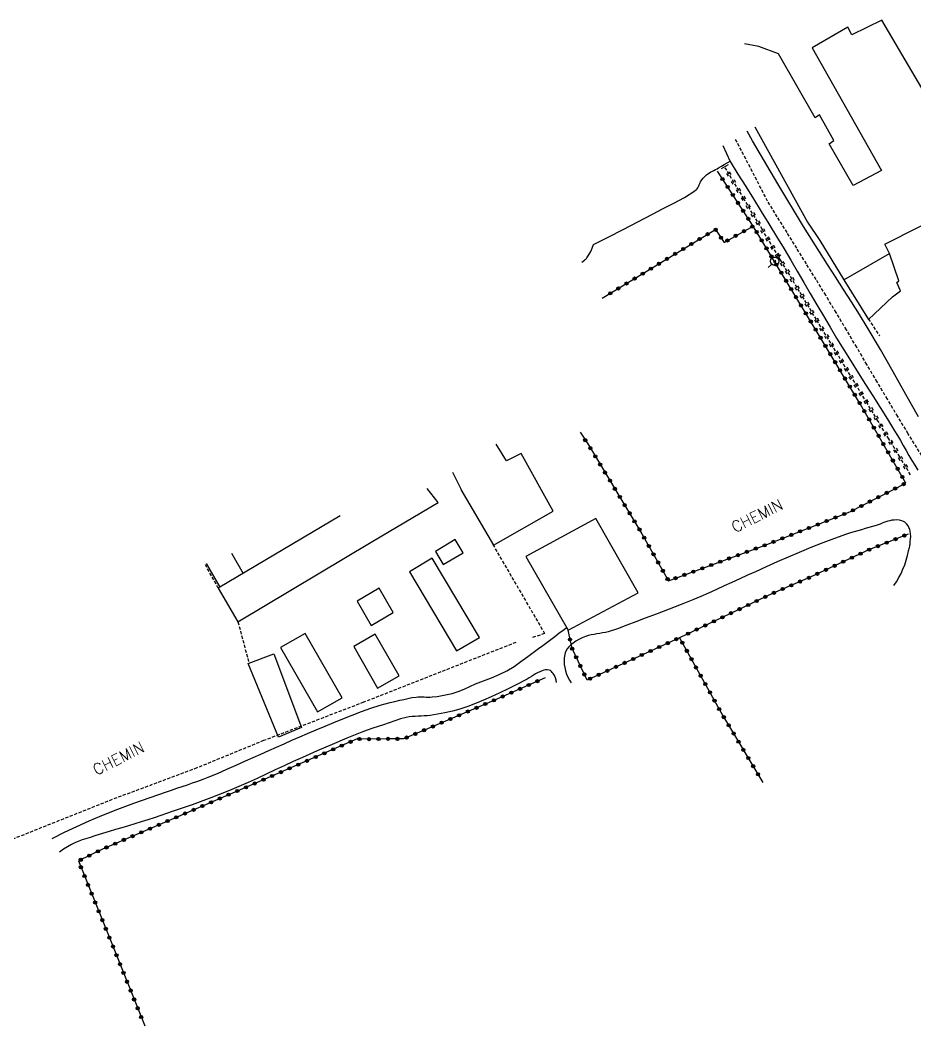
# Model space of a CAD drawing. Header units: millimetres. Extents: x 174000 to 175000, y 130000 to 130858.
# Drawn here: x 174231.7 to 174373, y 130699 to 130857.9 of the extents above; entities that cross this region are included whole.
import ezdxf

# ---------------------------------------------------------------- set-up
doc = ezdxf.new("R2010")
doc.units = ezdxf.units.MM
doc.linetypes.add('DASHED', pattern=[0.75, 0.5, -0.25])
doc.layers.get('0').update_dxf_attribs({"linetype": 'CONTINUOUS'})
for name, color, linetype in [('W0001', 6, 'DASHED'), ('W0008', 7, 'CONTINUOUS'), ('W0017', 7, 'CONTINUOUS'), ('W0071', 7, 'CONTINUOUS'), ('W0104', 1, 'CONTINUOUS'), ('W0112', 1, 'DASHED'), ('W0120', 7, 'CONTINUOUS'), ('W0220', 5, 'DASHED'), ('W0323', 7, 'CONTINUOUS'), ('W0473', 7, 'CONTINUOUS'), ('W0989', 7, 'CONTINUOUS')]:
    doc.layers.add(name, color=color, linetype=linetype)
doc.styles.get("Standard").update_dxf_attribs({"font": 'romans.shx', "width": 0.85})

# ---------------------------------------------------------------- blocks, each defined once
blk = doc.blocks.new('T473')
for p, q in [((-0.166667, 0.166667), (0.166667, -0.166667)), ((-0.166667, -0.166667), (0.166667, 0.166667)), ((0.500001, 0.500001), (1.000002, 1.000002)), ((-1.000002, -1.000002), (-0.500001, -0.500001))]:
    blk.add_line(p, q)
blk.add_ellipse((0, 0), major_axis=(0.471405, 0.471405), ratio=1, start_param=5.4977871438, end_param=11.780972451)
blk = doc.blocks.new('t323o')
at = {"color": 0, "linetype": 'Continuous'}
for radius in [0.25, 0.15]:
    blk.add_circle((0, 0), radius, dxfattribs=at)
blk = doc.blocks.new('t220o')
at = {"color": 0, "linetype": 'Continuous'}
for p, q in [((-0.25, 0.25), (0.25, 0.25)), ((-0.25, -0.25), (0.25, -0.25))]:
    blk.add_line(p, q, dxfattribs=at)

msp = doc.modelspace()

# ---------------------------------------------------------------- linework, layer by layer
at = {"layer": 'W0001'}
msp.add_lwpolyline([(174374.04, 130789.12), (174371.91, 130792.57), (174370.26, 130795.29), (174368.62, 130798.02), (174367, 130800.75), (174365.38, 130803.49), (174363.77, 130806.23), (174362.15, 130808.97), (174360.52, 130811.7), (174358.88, 130814.43), (174357.37, 130816.92), (174355.84, 130819.4), (174354.31, 130821.87), (174352.77, 130824.34), (174351.24, 130826.81), (174349.71, 130829.29), (174344.57, 130839.22)], dxfattribs=at)
at = {"layer": 'W0008'}
for points in [[(174373.55, 130795.24), (174371.54, 130798.78), (174369.54, 130802.33), (174367.51, 130805.87), (174365.44, 130809.37), (174364.21, 130811.38), (174362.96, 130813.37), (174361.7, 130815.36), (174360.42, 130817.34), (174359.15, 130819.31), (174357.88, 130821.29), (174356.62, 130823.28), (174355.39, 130825.29), (174351.33, 130832.04), (174347.34, 130838.84), (174346.5, 130840.36)], [(174342.64, 130838.07), (174343.82, 130835.55), (174345.03, 130833.58), (174346.25, 130831.61), (174347.47, 130829.65), (174348.68, 130827.68), (174349.9, 130825.71), (174351.1, 130823.73), (174352.3, 130821.75), (174353.35, 130820), (174354.39, 130818.23), (174355.42, 130816.47), (174356.45, 130814.7), (174357.48, 130812.93), (174358.52, 130811.16), (174359.56, 130809.4), (174360.61, 130807.65), (174361.74, 130805.81), (174362.88, 130803.99), (174364.03, 130802.16), (174365.18, 130800.35), (174366.34, 130798.53), (174367.49, 130796.7), (174368.62, 130794.88), (174369.75, 130793.04), (174370.21, 130792.27), (174370.67, 130791.49), (174371.12, 130790.71), (174371.57, 130789.92), (174372.03, 130789.14), (174372.48, 130788.36), (174372.94, 130787.58), (174373.41, 130786.81)]]:
    msp.add_lwpolyline(points, dxfattribs=at)
at = {"layer": 'W0017'}
for points in [[(174322.21, 130822.45), (174324.55, 130823.63), (174326.88, 130824.82), (174329.2, 130826.03), (174331.51, 130827.25), (174333.21, 130828.12), (174334.92, 130828.97), (174336.6, 130829.89), (174338.2, 130830.94), (174338.33, 130831.04), (174338.46, 130831.15), (174338.58, 130831.26), (174338.69, 130831.4), (174338.76, 130831.51), (174338.81, 130831.62), (174338.87, 130831.74), (174338.91, 130831.87), (174338.95, 130831.99), (174339, 130832.11), (174339.06, 130832.23), (174339.12, 130832.34), (174339.33, 130832.64), (174339.55, 130832.93), (174339.8, 130833.21), (174340.07, 130833.46), (174340.28, 130833.62), (174340.51, 130833.77), (174340.75, 130833.91), (174340.99, 130834.04), (174341.24, 130834.16), (174341.48, 130834.29), (174341.72, 130834.41), (174341.96, 130834.55), (174342.41, 130834.81), (174342.87, 130835.08), (174343.32, 130835.35), (174343.78, 130835.63)], [(174320.35, 130819.65), (174320.8, 130819.98), (174320.9, 130820.06), (174321, 130820.14), (174321.09, 130820.23), (174321.17, 130820.32), (174321.5, 130820.82), (174321.79, 130821.34), (174322.02, 130821.89), (174322.21, 130822.45)]]:
    msp.add_lwpolyline(points, dxfattribs=at)
at = {"layer": 'W0071'}
for points in [[(174369.63, 130768.59), (174370.04, 130769.2), (174370.42, 130769.84), (174370.77, 130770.49), (174371.08, 130771.16), (174371.36, 130771.87), (174371.59, 130772.6), (174371.79, 130773.33), (174371.98, 130774.07), (174372.02, 130774.25), (174372.06, 130774.43), (174372.1, 130774.61), (174372.14, 130774.79), (174372.17, 130774.97), (174372.2, 130775.15), (174372.23, 130775.34), (174372.24, 130775.52), (174372.28, 130775.94), (174372.3, 130776.35), (174372.29, 130776.78), (174372.22, 130777.19), (174372.14, 130777.48), (174372.03, 130777.75), (174371.89, 130778.02), (174371.71, 130778.26), (174371.54, 130778.44), (174371.35, 130778.59), (174371.14, 130778.72), (174370.91, 130778.82), (174370.52, 130778.91), (174370.11, 130778.95), (174369.71, 130778.93), (174369.31, 130778.89), (174368.99, 130778.83), (174368.68, 130778.75), (174368.37, 130778.65), (174368.07, 130778.54), (174367.77, 130778.42), (174367.47, 130778.3), (174367.17, 130778.19), (174366.87, 130778.09), (174366.28, 130777.91), (174365.7, 130777.74), (174365.11, 130777.58), (174364.52, 130777.41), (174363.94, 130777.25), (174363.35, 130777.08), (174362.77, 130776.9), (174362.19, 130776.71), (174360.29, 130776.04), (174358.41, 130775.33), (174356.54, 130774.59), (174354.68, 130773.82), (174352.94, 130773.09), (174351.21, 130772.32), (174349.49, 130771.55), (174347.77, 130770.77), (174346.54, 130770.22), (174345.31, 130769.66), (174344.08, 130769.09), (174342.86, 130768.52), (174341.63, 130767.96), (174340.39, 130767.41), (174339.15, 130766.87), (174337.91, 130766.34), (174336.03, 130765.58), (174334.14, 130764.85), (174332.25, 130764.14), (174330.35, 130763.43), (174328.91, 130762.87), (174327.47, 130762.31), (174326.01, 130761.77), (174324.54, 130761.3), (174324.09, 130761.19), (174323.65, 130761.1), (174323.2, 130761.02), (174322.75, 130760.95), (174322.3, 130760.88), (174321.85, 130760.8), (174321.41, 130760.69), (174320.97, 130760.55), (174320.44, 130760.33), (174319.91, 130760.08), (174319.41, 130759.79), (174318.94, 130759.46), (174318.63, 130759.2), (174318.33, 130758.91), (174318.07, 130758.59), (174317.85, 130758.24), (174317.73, 130757.98), (174317.66, 130757.71), (174317.61, 130757.43), (174317.58, 130757.15), (174317.57, 130756.64), (174317.6, 130756.13), (174317.68, 130755.62), (174317.8, 130755.12), (174317.96, 130754.61), (174318.17, 130754.12), (174318.41, 130753.65), (174318.7, 130753.21)], [(174236.75, 130728.66), (174238.67, 130729.62), (174240.61, 130730.55), (174242.57, 130731.43), (174244.55, 130732.27), (174247.08, 130733.27), (174249.64, 130734.2), (174252.21, 130735.1), (174254.78, 130736), (174255.6, 130736.29), (174256.43, 130736.57), (174257.25, 130736.85), (174258.08, 130737.13), (174258.91, 130737.41), (174259.73, 130737.69), (174260.55, 130737.99), (174261.37, 130738.3), (174262.85, 130738.92), (174264.32, 130739.57), (174265.79, 130740.24), (174267.26, 130740.9), (174268.48, 130741.44), (174269.7, 130741.98), (174270.92, 130742.52), (174272.14, 130743.07), (174273.37, 130743.61), (174274.59, 130744.15), (174275.82, 130744.68), (174277.04, 130745.21), (174278.44, 130745.8), (174279.83, 130746.39), (174281.23, 130746.97), (174282.64, 130747.54), (174284.11, 130748.11), (174285.58, 130748.67), (174287.06, 130749.2), (174288.55, 130749.69), (174289.32, 130749.91), (174290.08, 130750.11), (174290.86, 130750.29), (174291.63, 130750.47), (174292.27, 130750.61), (174292.91, 130750.76), (174293.55, 130750.89), (174294.2, 130750.98), (174294.51, 130751), (174294.83, 130751.01), (174295.14, 130751), (174295.46, 130750.99), (174295.77, 130750.98), (174296.09, 130750.98), (174296.4, 130750.98), (174296.72, 130751), (174297.53, 130751.09), (174298.33, 130751.2), (174299.13, 130751.36), (174299.92, 130751.56), (174300.86, 130751.87), (174301.78, 130752.24), (174302.69, 130752.65), (174303.6, 130753.04), (174304.84, 130753.53), (174306.09, 130754.01), (174307.32, 130754.52), (174308.52, 130755.12), (174309.66, 130755.81), (174310.76, 130756.57), (174311.83, 130757.36), (174312.9, 130758.15), (174313.55, 130758.62), (174314.2, 130759.1), (174314.84, 130759.59), (174315.48, 130760.07), (174316.12, 130760.56), (174316.76, 130761.05), (174317.4, 130761.54), (174318.04, 130762.02)], [(174316.37, 130753.3), (174316.3, 130753.67), (174316.19, 130754.02), (174316.03, 130754.36), (174315.84, 130754.68), (174315.71, 130754.85), (174315.57, 130755.01), (174315.4, 130755.15), (174315.21, 130755.24), (174314.92, 130755.29), (174314.63, 130755.27), (174314.35, 130755.2), (174314.09, 130755.12), (174313.73, 130754.98), (174313.38, 130754.82), (174313.05, 130754.63), (174312.72, 130754.42), (174312.4, 130754.21), (174312.08, 130754), (174311.76, 130753.8), (174311.43, 130753.62), (174310.1, 130752.94), (174308.76, 130752.27), (174307.41, 130751.64), (174306.05, 130751.02), (174304.82, 130750.5), (174303.59, 130749.98), (174302.35, 130749.5), (174301.08, 130749.09), (174299.93, 130748.77), (174298.76, 130748.51), (174297.58, 130748.28), (174296.4, 130748.09), (174295.94, 130748.03), (174295.47, 130747.99), (174295, 130747.97), (174294.53, 130747.95), (174294.05, 130747.92), (174293.58, 130747.89), (174293.11, 130747.83), (174292.65, 130747.75), (174291.73, 130747.53), (174290.84, 130747.24), (174289.95, 130746.92), (174289.06, 130746.61), (174288.2, 130746.33), (174287.35, 130746.04), (174286.49, 130745.74), (174285.65, 130745.43), (174283.27, 130744.48), (174280.92, 130743.48), (174278.58, 130742.46), (174276.24, 130741.43), (174274.81, 130740.79), (174273.37, 130740.13), (174271.95, 130739.47), (174270.52, 130738.8), (174269.09, 130738.14), (174267.66, 130737.48), (174266.21, 130736.85), (174264.76, 130736.24), (174261.81, 130735.08), (174258.83, 130733.98), (174255.84, 130732.93), (174252.84, 130731.91), (174251.83, 130731.58), (174250.81, 130731.26), (174249.79, 130730.95), (174248.77, 130730.64), (174247.75, 130730.34), (174246.73, 130730.04), (174245.71, 130729.73), (174244.7, 130729.41), (174243.63, 130729.09), (174242.55, 130728.77), (174241.48, 130728.43), (174240.43, 130728.01), (174239.77, 130727.68), (174239.13, 130727.32), (174238.51, 130726.93), (174237.91, 130726.5)]]:
    msp.add_lwpolyline(points, dxfattribs=at)
at = {"layer": 'W0104'}
for points in [[(174361.72, 130816.86), (174368.95, 130821.05), (174368.24, 130822.48), (174378.75, 130827.84), (174383.7, 130830.77), (174367.76, 130857.89), (174363.02, 130855.54), (174362.38, 130856.79), (174356.74, 130853.52), (174367.7, 130834.16), (174363.22, 130831.79), (174359.41, 130838.36), (174360.15, 130838.87), (174357.92, 130842.92), (174357.21, 130842.48), (174351.4, 130852.55), (174348.32, 130853.72), (174346.07, 130854.13), (174346.07, 130854.13)], [(174347.67, 130841.05), (174356.02, 130826)], [(174356.02, 130826), (174357.94, 130823.1)], [(174357.94, 130823.1), (174361.72, 130816.86)], [(174361.72, 130816.86), (174365.65, 130810.6), (174369.42, 130814.16), (174370.7, 130815.15), (174370.09, 130816.45), (174370.45, 130816.73), (174368.95, 130821.05)], [(174306.41, 130774.99), (174315.86, 130780.32), (174310.77, 130789.45), (174308.49, 130788.27), (174306.82, 130790.9)], [(174299.95, 130786.5), (174301.3, 130783.76), (174301.27, 130783.74), (174306.41, 130774.99)], [(174266.07, 130762.85), (174287.12, 130775.45), (174297.66, 130781.68), (174295.97, 130783.94)], [(174282.21, 130779.59), (174262.97, 130768.16), (174266.07, 130762.85)], [(174265.07, 130773.71), (174266.91, 130770.5)], [(174263.28, 130768.34), (174261.08, 130772.06)]]:
    msp.add_lwpolyline(points, dxfattribs=at)
for points in [[(174318.19, 130761.54), (174329.28, 130767.45), (174322.6, 130779.18), (174311.52, 130773.17)], [(174300.38, 130775.84), (174297.25, 130773.97), (174298.49, 130771.9), (174301.61, 130773.77), (174300.38, 130775.84)], [(174304.21, 130760.4), (174296.74, 130772.93), (174293.14, 130770.78), (174300.6, 130758.26), (174304.21, 130760.4)], [(174288.36, 130768.16), (174284.87, 130766.12), (174287.11, 130762.29), (174290.59, 130764.32), (174288.36, 130768.16)], [(174282.52, 130750.85), (174276.68, 130761.03), (174272.79, 130758.8), (174278.63, 130748.62), (174282.52, 130750.85)], [(174291.51, 130754.34), (174287.75, 130760.91), (174284.35, 130758.96), (174288.1, 130752.4), (174291.51, 130754.34)], [(174271.74, 130757.78), (174276.12, 130746.18), (174272.46, 130744.63), (174267.69, 130756.26)]]:
    msp.add_lwpolyline(points, close=True, dxfattribs=at)
at = {"layer": 'W0112'}
for points in [[(174365.6, 130810.7), (174367.4, 130808.02)], [(174306.31, 130775.06), (174314.5, 130761.01), (174312.49, 130760.33)], [(174262.97, 130768.16), (174260.87, 130771.97)], [(174266.07, 130762.85), (174267.82, 130756.31)], [(174309.95, 130759.6), (174285.91, 130750.15), (174270.11, 130744.09), (174259.57, 130739.78), (174246.22, 130734.79), (174230.35, 130728.47), (174214.85, 130722.26), (174207.74, 130719.4)]]:
    msp.add_lwpolyline(points, dxfattribs=at)
at = {"layer": 'W0120'}
msp.add_lwpolyline([(174343.46, 130835.01), (174342.37, 130834.42)], dxfattribs=at)
at = {"layer": 'W0220'}
msp.add_lwpolyline([(174372.29, 130786.09), (174370.57, 130788.92), (174368.85, 130791.75), (174367.13, 130794.59), (174365.41, 130797.43), (174362.74, 130801.82), (174360.08, 130806.22), (174357.41, 130810.61), (174354.75, 130815.02), (174351.81, 130819.9), (174348.88, 130824.79), (174345.95, 130829.68), (174343.02, 130834.57)], dxfattribs=at)
at = {"layer": 'W0323'}
for points in [[(174323.58, 130813.95), (174335.2, 130821.03), (174341.47, 130824.83), (174342.83, 130822.79), (174347.41, 130825.36), (174341.79, 130834.01)], [(174320.09, 130792.81), (174321.41, 130790.79), (174329.87, 130776.78), (174334.06, 130769.34), (174349.3, 130774.96), (174362.7, 130780.22), (174371.54, 130784.78), (174364.39, 130797.16), (174357.71, 130808.33), (174347.41, 130825.36)], [(174371.88, 130776.71), (174365.8, 130774.29), (174356.3, 130769.85), (174350.61, 130767.4), (174335.8, 130760.35)], [(174335.8, 130760.35), (174328.8, 130757.13), (174321.19, 130753.67), (174318.82, 130758.66), (174318.19, 130761.54)], [(174335.8, 130760.35), (174342.59, 130748.14), (174348.97, 130737.5)], [(174314.58, 130754.03), (174306.12, 130750.3), (174295.99, 130745.96), (174292.19, 130744.36), (174290.01, 130744.39), (174287.05, 130744.31), (174284.87, 130744.36), (174278.74, 130741.67), (174269.46, 130737.65), (174255.92, 130731.81), (174244.7, 130726.96), (174240.87, 130725.1), (174245.93, 130712.57), (174251.34, 130699.04)]]:
    msp.add_lwpolyline(points, dxfattribs=at)

# ---------------------------------------------------------------- block references
at = {"layer": 'W0220'}
for p, rotation in [((174343.6, 130833.6), 120.8539162576546), ((174344.37, 130832.31), 120.8539162576546), ((174345.14, 130831.02), 120.8539162576546), ((174345.91, 130829.73), 120.8539162576546), ((174346.68, 130828.45), 120.9201849171947), ((174347.45, 130827.16), 120.9201849171947), ((174348.22, 130825.87), 120.9201849171947), ((174349, 130824.59), 120.9864514124559), ((174349.77, 130823.3), 120.9864514124559), ((174350.54, 130822.01), 120.9864514124559), ((174351.31, 130820.73), 120.9864514124559), ((174352.09, 130819.44), 121.0527157436576), ((174352.86, 130818.16), 121.0527157436576), ((174353.63, 130816.87), 121.0527157436576), ((174354.41, 130815.59), 121.0527157436576), ((174355.18, 130814.3), 121.138510730973), ((174355.96, 130813.02), 121.138510730973), ((174356.73, 130811.73), 121.138510730973), ((174357.51, 130810.45), 121.2238846597946), ((174358.29, 130809.17), 121.2238846597946), ((174359.06, 130807.89), 121.2238846597946), ((174359.84, 130806.6), 121.2238846597946), ((174360.62, 130805.32), 121.2610887769798), ((174361.4, 130804.04), 121.2610887769798), ((174362.18, 130802.76), 121.2610887769798), ((174362.95, 130801.47), 121.2501229286164), ((174363.73, 130800.19), 121.2501229286164), ((174364.51, 130798.91), 121.2501229286164), ((174365.29, 130797.63), 121.2501229286164), ((174366.07, 130796.34), 121.2387367782317), ((174366.85, 130795.06), 121.2387367782317), ((174367.62, 130793.78), 121.2468817050961), ((174368.4, 130792.5), 121.2468817050961), ((174369.18, 130791.21), 121.2550232904945), ((174369.96, 130789.93), 121.2550232904945), ((174370.74, 130788.65), 121.263161534799), ((174371.51, 130787.37), 121.263161534799)]:
    msp.add_blockref('t220o', p, dxfattribs=dict(at, rotation=rotation))
at = {"layer": 'W0323'}
for p, rotation in [((174342.58, 130832.79), 123.0182283475556), ((174343.4, 130831.54), 123.0182283475556), ((174344.21, 130830.28), 123.0182283475556), ((174345.03, 130829.02), 123.0182283475556), ((174345.85, 130827.76), 123.0182283475556), ((174346.67, 130826.51), 123.0182283475556), ((174341.51, 130824.78), 303.6900675263579), ((174345.98, 130824.56), 29.28573640822355), ((174347.29, 130825.3), 29.28573640822355), ((174347.99, 130824.41), 121.1551408378797), ((174338.96, 130823.31), 31.22330647338808), ((174340.24, 130824.08), 31.22330647338808), ((174342.34, 130823.53), 303.6900675263579), ((174343.36, 130823.09), 29.28573640822355), ((174344.67, 130823.83), 29.28573640822355), ((174348.76, 130823.12), 121.1551408378797), ((174335.11, 130820.97), 31.36400586461968), ((174336.39, 130821.75), 31.22330647338808), ((174337.67, 130822.53), 31.22330647338808), ((174349.54, 130821.84), 121.1551408378797), ((174332.55, 130819.41), 31.36400586461968), ((174333.83, 130820.19), 31.36400586461968), ((174350.31, 130820.56), 121.1551408378797), ((174329.99, 130817.85), 31.36400586461968), ((174331.27, 130818.63), 31.36400586461968), ((174351.09, 130819.27), 121.1551408378797), ((174351.87, 130817.99), 121.1551408378797), ((174327.42, 130816.29), 31.36400586461968), ((174328.71, 130817.07), 31.36400586461968), ((174352.64, 130816.71), 121.1551408378797), ((174324.86, 130814.73), 31.36400586461968), ((174326.14, 130815.51), 31.36400586461968), ((174353.42, 130815.42), 121.1551408378797), ((174354.19, 130814.14), 121.1551408378797), ((174354.97, 130812.85), 121.1551408378797), ((174355.75, 130811.57), 121.1551408378797), ((174356.52, 130810.29), 121.1551408378797), ((174357.3, 130809), 121.1551408378797), ((174358.07, 130807.72), 120.9088933704148), ((174358.84, 130806.43), 120.9088933704148), ((174359.61, 130805.14), 120.9088933704148), ((174360.38, 130803.86), 120.9088933704148), ((174361.15, 130802.57), 120.9088933704148), ((174361.92, 130801.28), 120.9088933704148), ((174362.69, 130800), 120.9088933704148), ((174363.47, 130798.71), 120.9088933704148), ((174364.24, 130797.42), 120.9088933704148), ((174364.99, 130796.13), 119.997812601824), ((174365.74, 130794.83), 119.997812601824), ((174366.49, 130793.53), 119.997812601824), ((174320.91, 130791.55), 303.0951828215879), ((174367.24, 130792.23), 119.997812601824), ((174367.99, 130790.93), 119.997812601824), ((174321.71, 130790.28), 301.1238393083393), ((174368.74, 130789.63), 119.997812601824), ((174322.49, 130789), 301.1238393083393), ((174323.26, 130787.71), 301.1238393083393), ((174369.49, 130788.33), 119.997812601824), ((174324.04, 130786.43), 301.1238393083393), ((174370.24, 130787.03), 119.997812601824), ((174324.82, 130785.15), 301.1238393083393), ((174370.99, 130785.73), 119.997812601824), ((174371.19, 130784.6), 27.25157280081876), ((174325.59, 130783.86), 301.1238393083393), ((174368.52, 130783.22), 27.25157280081876), ((174369.86, 130783.91), 27.25157280081876), ((174326.37, 130782.58), 301.1238393083393), ((174327.14, 130781.29), 301.1238393083393), ((174365.86, 130781.85), 27.25157280081876), ((174367.19, 130782.54), 27.25157280081876), ((174327.92, 130780.01), 301.1238393083393), ((174361.82, 130779.88), 21.42529525289354), ((174363.19, 130780.47), 27.25157280081876), ((174364.52, 130781.16), 27.25157280081876), ((174328.69, 130778.72), 301.1238393083393), ((174357.63, 130778.23), 21.42529525289354), ((174359.02, 130778.78), 21.42529525289354), ((174360.42, 130779.33), 21.42529525289354), ((174329.47, 130777.44), 301.1238393083393), ((174353.44, 130776.59), 21.42529525289354), ((174354.83, 130777.14), 21.42529525289354), ((174356.23, 130777.68), 21.42529525289354), ((174330.22, 130776.15), 299.4020370634504), ((174349.25, 130774.95), 20.24596011199065), ((174350.64, 130775.49), 21.42529525289354), ((174352.04, 130776.04), 21.42529525289354), ((174368.51, 130775.37), 201.7226529033644), ((174369.91, 130775.92), 201.7226529033644), ((174371.3, 130776.48), 201.7226529033644), ((174330.96, 130774.84), 299.4020370634504), ((174331.7, 130773.53), 299.4020370634504), ((174345.03, 130773.39), 20.24596011199065), ((174346.43, 130773.91), 20.24596011199065), ((174347.84, 130774.43), 20.24596011199065), ((174364.37, 130773.62), 205.0248961688598), ((174365.73, 130774.25), 205.0248961688598), ((174367.12, 130774.81), 201.7226529033644), ((174332.43, 130772.23), 299.4020370634504), ((174340.8, 130771.83), 20.24596011199065), ((174342.21, 130772.35), 20.24596011199065), ((174343.62, 130772.87), 20.24596011199065), ((174361.65, 130772.35), 205.0248961688598), ((174363.01, 130772.98), 205.0248961688598), ((174333.17, 130770.92), 299.4020370634504), ((174336.58, 130770.27), 20.24596011199065), ((174337.99, 130770.79), 20.24596011199065), ((174339.4, 130771.31), 20.24596011199065), ((174357.57, 130770.45), 205.0248961688598), ((174358.93, 130771.08), 205.0248961688598), ((174360.29, 130771.71), 205.0248961688598), ((174333.91, 130769.61), 299.4020370634504), ((174335.17, 130769.75), 20.24596011199065), ((174353.46, 130768.63), 203.257422668753), ((174354.83, 130769.22), 203.257422668753), ((174356.21, 130769.81), 203.257422668753), ((174350.7, 130767.44), 203.257422668753), ((174352.08, 130768.04), 203.257422668753), ((174346.64, 130765.51), 205.466983595497), ((174347.99, 130766.16), 205.466983595497), ((174349.34, 130766.8), 205.466983595497), ((174343.93, 130764.22), 205.466983595497), ((174345.28, 130764.87), 205.466983595497), ((174339.86, 130762.29), 205.466983595497), ((174341.22, 130762.93), 205.466983595497), ((174342.57, 130763.58), 205.466983595497), ((174337.16, 130761), 205.466983595497), ((174338.51, 130761.64), 205.466983595497), ((174318.51, 130760.07), 102.3247369948426), ((174333.94, 130759.5), 204.712244556464), ((174335.3, 130760.12), 204.712244556464), ((174336.23, 130759.58), 299.0546060909542), ((174318.84, 130758.61), 115.4417410114475), ((174329.85, 130757.62), 204.712244556464), ((174331.22, 130758.24), 204.712244556464), ((174332.58, 130758.87), 204.712244556464), ((174336.96, 130758.27), 299.0546060909542), ((174319.48, 130757.26), 115.4417410114475), ((174320.13, 130755.9), 115.4417410114475), ((174327.13, 130756.37), 204.4851815661833), ((174328.49, 130756.99), 204.4851815661833), ((174337.69, 130756.96), 299.0546060909542), ((174320.77, 130754.55), 115.4417410114475), ((174323.03, 130754.5), 204.4851815661833), ((174324.4, 130755.12), 204.4851815661833), ((174325.76, 130755.75), 204.4851815661833), ((174338.41, 130755.65), 299.0546060909542), ((174339.14, 130754.34), 299.0546060909542), ((174311.99, 130752.89), 203.8099874090681), ((174313.36, 130753.49), 203.8099874090681), ((174321.67, 130753.88), 204.4851815661833), ((174339.87, 130753.03), 299.0546060909542), ((174309.25, 130751.68), 203.8099874090681), ((174310.62, 130752.28), 203.8099874090681), ((174340.6, 130751.72), 299.0546060909542), ((174305.13, 130749.87), 203.1820441161695), ((174306.5, 130750.47), 203.8099874090681), ((174307.88, 130751.07), 203.8099874090681), ((174341.33, 130750.41), 299.0546060909542), ((174300.99, 130748.1), 203.1820441161695), ((174302.37, 130748.69), 203.1820441161695), ((174303.75, 130749.28), 203.1820441161695), ((174342.06, 130749.09), 299.0546060909542), ((174296.85, 130746.33), 203.1820441161695), ((174298.23, 130746.92), 203.1820441161695), ((174299.61, 130747.51), 203.1820441161695), ((174342.8, 130747.79), 300.9464516007656), ((174343.57, 130746.5), 300.9464516007656), ((174294.09, 130745.16), 202.8010259305714), ((174295.47, 130745.74), 202.8010259305714), ((174344.34, 130745.22), 300.9464516007656), ((174282.47, 130743.31), 203.6887453485258), ((174283.85, 130743.91), 203.6887453485258), ((174285.25, 130744.35), 178.7269775662897), ((174286.75, 130744.32), 178.7269775662897), ((174288.25, 130744.34), 181.4086400065433), ((174289.75, 130744.38), 181.4086400065433), ((174291.25, 130744.37), 179.3633839509903), ((174292.71, 130744.58), 202.8010259305714), ((174345.11, 130743.93), 300.9464516007656), ((174279.73, 130742.1), 203.6887453485258), ((174281.1, 130742.71), 203.6887453485258), ((174345.88, 130742.64), 300.9464516007656), ((174275.6, 130740.31), 203.4328940102628), ((174276.97, 130740.91), 203.4328940102628), ((174278.35, 130741.5), 203.4328940102628), ((174346.65, 130741.36), 300.9464516007656), ((174347.43, 130740.07), 300.9464516007656), ((174271.47, 130738.52), 203.4328940102628), ((174272.85, 130739.12), 203.4328940102628), ((174274.22, 130739.71), 203.4328940102628), ((174348.2, 130738.78), 300.9464516007656), ((174268.72, 130737.33), 203.322180474484), ((174270.09, 130737.92), 203.4328940102628), ((174264.58, 130735.55), 203.322180474484), ((174265.96, 130736.14), 203.322180474484), ((174267.34, 130736.73), 203.322180474484), ((174260.45, 130733.77), 203.322180474484), ((174261.83, 130734.36), 203.322180474484), ((174263.21, 130734.95), 203.322180474484), ((174257.7, 130732.58), 203.322180474484), ((174259.07, 130733.17), 203.322180474484), ((174253.57, 130730.79), 203.3626736763359), ((174254.94, 130731.39), 203.3626736763359), ((174256.32, 130731.98), 203.322180474484), ((174249.43, 130729.01), 203.3626736763359), ((174250.81, 130729.61), 203.3626736763359), ((174252.19, 130730.2), 203.3626736763359), ((174246.68, 130727.82), 203.3626736763359), ((174248.06, 130728.42), 203.3626736763359), ((174242.59, 130725.94), 205.9819115297639), ((174243.94, 130726.6), 205.9819115297639), ((174245.3, 130727.23), 203.3626736763359), ((174241.25, 130725.28), 205.9819115297639), ((174241.27, 130724.1), 292.0112811901947), ((174241.84, 130722.71), 292.0112811901947), ((174242.4, 130721.31), 292.0112811901947), ((174242.96, 130719.92), 292.0112811901947), ((174243.52, 130718.53), 292.0112811901947), ((174244.08, 130717.14), 292.0112811901947), ((174244.65, 130715.75), 292.0112811901947), ((174245.21, 130714.36), 292.0112811901947), ((174245.77, 130712.97), 292.0112811901947), ((174246.33, 130711.58), 291.8014126841135), ((174246.89, 130710.19), 291.8014126841135), ((174247.44, 130708.79), 291.8014126841135), ((174248, 130707.4), 291.8014126841135), ((174248.56, 130706.01), 291.8014126841135), ((174249.12, 130704.62), 291.8014126841135), ((174249.67, 130703.22), 291.8014126841135), ((174250.23, 130701.83), 291.8014126841135), ((174250.79, 130700.44), 291.8014126841135)]:
    msp.add_blockref('t323o', p, dxfattribs=dict(at, rotation=rotation))
at = {"layer": 'W0473'}
msp.add_blockref('T473', (174350.82, 130819.81), dxfattribs=at)

# ---------------------------------------------------------------- texts
at = {"layer": 'W0989'}
for p in [(174344.55, 130776.87), (174243.72, 130738.55)]:
    msp.add_text('CHEMIN', height=1.75, rotation=26.6557, dxfattribs=at).set_placement(p)

doc.saveas('drawing.dxf')
